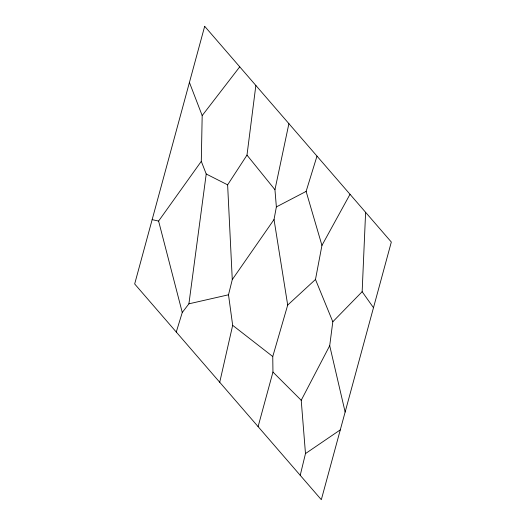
<?xml version="1.0" encoding="UTF-8"?>
<svg xmlns="http://www.w3.org/2000/svg" width="526" height="526" viewBox="0 0 526 526"><rect width="100%" height="100%" fill="white"/><g stroke="black" fill="none" stroke-linecap="round" stroke-linejoin="round"><path stroke-width="0.79" d="M176.269 332.044L182.266 312.49L188.906 303.824L206.218 173.994L201.294 161.331L202.181 115.595L189.426 82.437M373.486 307.697L362.151 291.7L365.609 212.313M219.73 382.277L232.67 325.324L228.501 294.79L232.275 279.602L227.626 184.843L246.99 155.111L255.853 85.449M300.221 475.313L305.481 453.583L301.22 400.279L329.71 345.681L332.813 321.767L315.482 279.47L321.945 245.412L350.02 194.291M258.095 426.625L272.955 372.066L272.757 356.529L287.696 305.08L274.026 219.526L276.367 206.915L274.953 189.715L288.899 123.649M321.945 245.412L306.119 191.405L316.987 156.11M232.275 279.602L274.026 219.526M182.266 312.49L158.602 221.065L201.294 161.331M202.181 115.595L239.744 66.828M332.813 321.767L362.151 291.7M287.696 305.08L315.482 279.47M305.481 453.583L340.296 429.86M276.367 206.915L306.119 191.405M188.906 303.824L228.501 294.79M152.152 219.651L158.602 221.065M206.218 173.994L227.626 184.843M232.67 325.324L272.757 356.529M272.955 372.066L301.22 400.279M246.99 155.111L274.953 189.715M329.71 345.681L345.135 412.042M204.68 26.3L134.676 283.961L321.32 499.7L391.324 242.039L204.68 26.3"/></g></svg>
